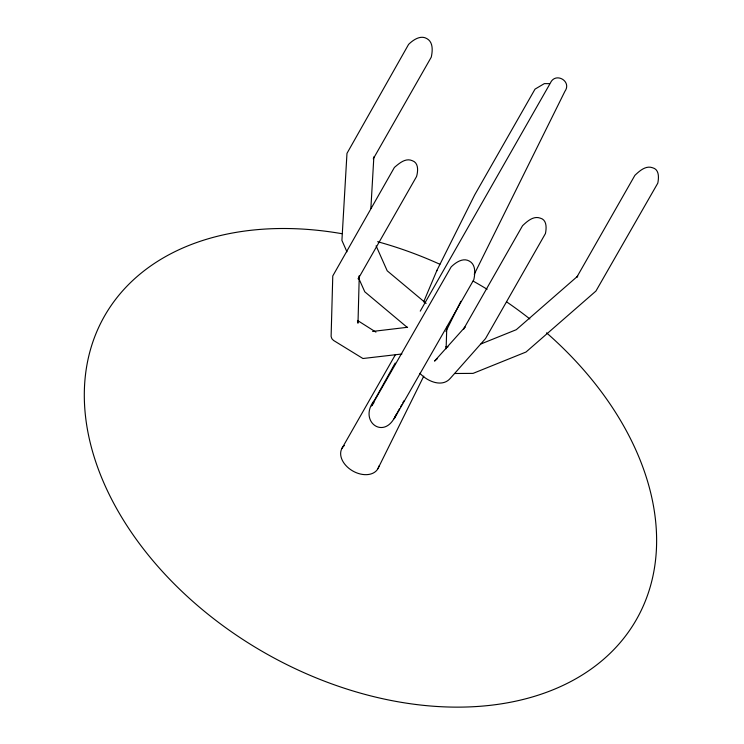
<?xml version="1.0" encoding="UTF-8"?>
<svg xmlns="http://www.w3.org/2000/svg" width="744" height="744" viewBox="0 0 744 744"><rect width="100%" height="100%" fill="white"/><g stroke="black" fill="none" stroke-linecap="round" stroke-linejoin="round"><path stroke-width="1.12" d="M359.268 275.512L357.994 323.203L357.464 321.668M446.112 348.797L446.791 327.239M370.875 208.311L373.86 156.845M423.652 301.906L436.951 270.332L474.691 194.9L534.201 90.573L535.066 89.094L544.348 83.616L549.388 83.654M436.523 271.337L436.951 270.332M395.845 414.929C384.685 441.369 357.427 421.151 374.585 400.039L395.194 363.063M359.185 276.638L358.171 278.888L416.566 176.505C418.063 171.306 418.816 162.871 412.371 160.723C405.592 157.607 399.221 163.345 394.404 167.428L332.773 275.95L331.108 336.455L331.898 338.752L333.554 340.445L362.942 358.515L401.909 353.986M377.924 468.673L423.773 376.148M445.916 331.452L460.862 301.301M474.254 274.276L564.919 91.307C572.136 81.161 555.331 71.629 550.346 83.096L420.248 311.15M397.25 412.818L394.218 418.723L473.807 279.697C475.184 273.55 475.946 264.613 469.371 261.116C463.01 257.35 455.644 262.502 451.152 266.919L371.554 405.945L373.962 402.588M397.808 411.823L399.482 408.819M400.588 406.819L401.704 404.829M402.82 402.829L403.936 400.83M373.265 158.835L431.26 57.167C432.627 51.02 433.389 42.073 426.814 38.576C420.453 34.819 413.087 39.971 408.596 44.389L346.974 153.366L341.914 240.414L346.955 251.825M341.952 448.39L395.492 354.544M437.426 358.608L434.552 361.1L465.065 327.044L463.438 329.332L522.539 225.72C527.031 221.48 533.383 215.574 540.209 218.122C547.054 219.805 546.524 228.12 545.454 233.523L485.534 338.567L450.483 378.147C442.113 388.154 426.842 381.002 419.923 373.283M481.043 343.914L516.289 329.694L577.744 276.098L576.749 277.279L634.892 175.342C639.384 171.101 645.736 165.205 652.562 167.753C659.398 169.427 658.868 177.751 657.798 183.154L595.935 291.053L526.036 352.014L473.082 373.376L454.77 373.497M372.595 331.433L407.6 327.267M445.693 346.853L448.009 346.853M357.483 320.441L375.925 332.122M426.126 303.375L387.206 270.816L376.101 245.846M407.312 327.453L364.774 291.788L359.082 279.065M546.561 332.847A306.193 213.082 29.7 0 1 541.028 694.236A306.193 213.082 29.7 0 1 103.593 482.298A306.193 213.082 29.7 0 1 341.905 233.7M377.627 241.707A306.193 213.082 29.7 0 1 439.89 264.269M473.147 281.093A306.193 213.082 29.7 0 1 487.115 289.267M506.515 301.804A306.193 213.082 29.7 0 1 529.849 318.962M378.947 466.023A20.646 14.369 29.7 0 1 352.358 470.747A20.646 14.369 29.7 0 1 344.379 445.479"/></g></svg>
